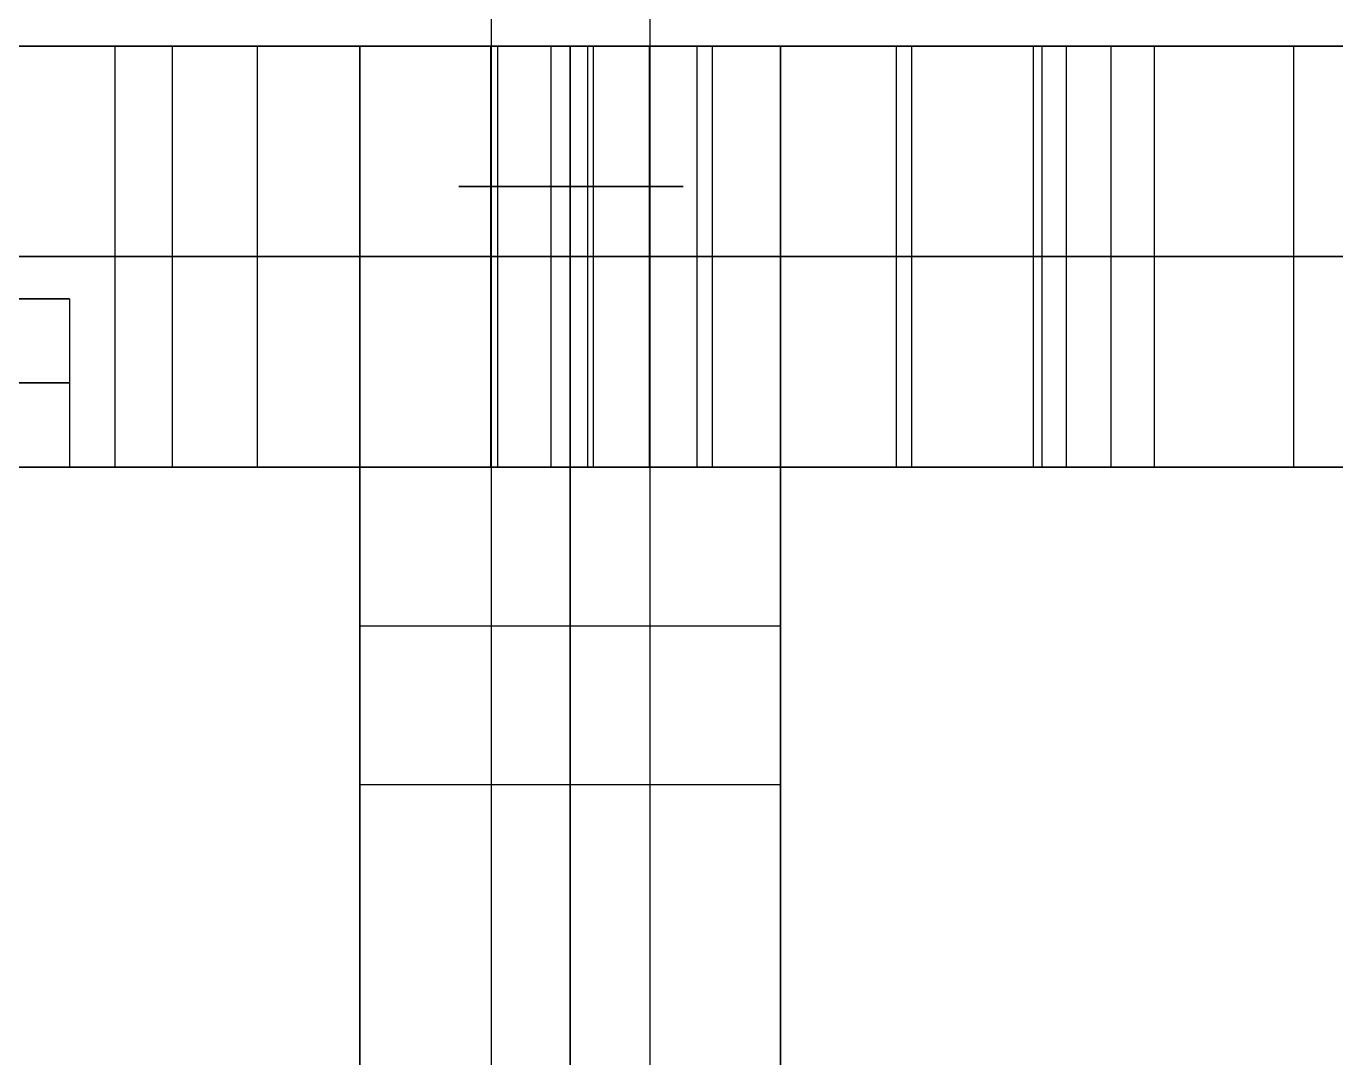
# Model space of a CAD drawing. Header units: millimetres. Extents: x 565 to 905, y -1671 to 168.
# Drawn here: x 624.78 to 671.46, y -84.08 to -47.32 of the extents above; entities that cross this region are included whole.
import ezdxf

# ---------------------------------------------------------------- set-up
doc = ezdxf.new("R2010")
doc.units = ezdxf.units.MM
doc.header["$MEASUREMENT"] = 0
doc.layers.add('V3', color=7, linetype='Continuous', true_color=0x000000)
doc.layers.add('V3 - steel', color=7, linetype='Continuous', true_color=0x191919)

msp = doc.modelspace()

# ---------------------------------------------------------------- linework, layer by layer
at = {"layer": 'V3'}
for p, q in [((609.786, -48.028, 222.659), (626.025, -48.028, 222.659)), ((651.667, -48.028, 74.085), (636.667, -48.028, 74.085)), ((644.167, -48.028, 89.085), (644.167, -48.028, 59.085)), ((661.037, -48.028, 222.659), (731.756, -48.028, 222.659)), ((620.321, -57.028, 175.841), (626.321, -57.028, 175.841)), ((609.786, -63.028, 222.659), (626.025, -63.028, 222.659)), ((661.037, -63.028, 222.659), (724.252, -63.028, 222.659))]:
    msp.add_line(p, q, dxfattribs=at)
for points, weights in [([(582, -48.028, 225), (582, -48.028, 324.977), (673.562, -48.028, 365.123)], [1, 0.837124392241, 1]), ([(655.799, -48.028, 203.018), (663.047, -48.028, 206.02), (661.857, -48.028, 213.774)], [1.00000003763, 0.786795822074, 1.00000003763]), ([(661.857, -48.028, 236.226), (663.047, -48.028, 243.98), (655.799, -48.028, 246.982)], [1.00000004315, 0.786796008068, 1.00000004315]), ([(661.857, -48.028, 213.774), (660.133, -48.028, 225), (661.857, -48.028, 236.226)], [1.00000003763, 0.988425600655, 1.00000004315]), ([(663.453, -48.028, 265.46), (670.7, -48.028, 262.458), (675.342, -48.028, 268.782)], [1.00000013843, 0.786796083036, 1.00000013843]), ([(675.342, -48.028, 181.218), (670.7, -48.028, 187.542), (663.453, -48.028, 184.54)], [0.999999994481, 0.786795788127, 0.999999994481]), ([(582, -55.528, 225), (582, -55.528, 324.977), (673.562, -55.528, 365.123)], [1, 0.837124392241, 1]), ([(655.799, -55.528, 203.018), (663.047, -55.528, 206.02), (661.857, -55.528, 213.774)], [1.00000003763, 0.786795822074, 1.00000003763]), ([(661.857, -55.528, 236.226), (663.047, -55.528, 243.98), (655.799, -55.528, 246.982)], [1.00000004315, 0.786796008068, 1.00000004315]), ([(661.857, -55.528, 213.774), (660.133, -55.528, 225), (661.857, -55.528, 236.226)], [1.00000003763, 0.988425600655, 1.00000004315]), ([(663.453, -55.528, 265.46), (670.7, -55.528, 262.458), (675.342, -55.528, 268.782)], [1.00000013843, 0.786796083036, 1.00000013843]), ([(675.342, -55.528, 181.218), (670.7, -55.528, 187.542), (663.453, -55.528, 184.54)], [0.999999994481, 0.786795788127, 0.999999994481]), ([(582, -63.028, 225), (582, -63.028, 324.977), (673.562, -63.028, 365.123)], [1, 0.837124392241, 1]), ([(655.799, -63.028, 203.018), (663.047, -63.028, 206.02), (661.857, -63.028, 213.774)], [1.00000003763, 0.786795822074, 1.00000003763]), ([(661.857, -63.028, 236.226), (663.047, -63.028, 243.98), (655.799, -63.028, 246.982)], [1.00000004315, 0.786796008068, 1.00000004315]), ([(661.857, -63.028, 213.774), (660.133, -63.028, 225), (661.857, -63.028, 236.226)], [1.00000003763, 0.988425600655, 1.00000004315]), ([(663.453, -63.028, 265.46), (670.7, -63.028, 262.458), (675.342, -63.028, 268.782)], [1.00000013843, 0.786796083036, 1.00000013843]), ([(675.342, -63.028, 181.218), (670.7, -63.028, 187.542), (663.453, -63.028, 184.54)], [0.999999994481, 0.786795788127, 0.999999994481])]:
    msp.add_rational_spline(points, weights, degree=2, dxfattribs=at)
for points in [[(602, -48.028), (735, -48.028), (868, -48.028)], [(602, -48.028, 15), (735, -48.028, 15), (868, -48.028, 15)], [(602, -48.028, 7.5), (735, -48.028, 7.5), (868, -48.028, 7.5)], [(602, -48.028, 15), (735, -48.028, 15), (868, -48.028, 15)], [(602, -48.028, 30), (735, -48.028, 30), (868, -48.028, 30)], [(602, -48.028, 22.5), (735, -48.028, 22.5), (868, -48.028, 22.5)], [(645, -48.028, -15), (630, -48.028, -15), (615, -48.028, -15)], [(645, -48.028, -15), (630, -48.028, -15), (615, -48.028, -15)], [(615, -48.028), (630, -48.028), (645, -48.028)], [(627.947, -63.028, 245.508), (627.947, -55.528, 245.508), (627.947, -48.028, 245.508)], [(627.947, -63.028, 204.492), (627.947, -55.528, 204.492), (627.947, -48.028, 204.492)], [(630, -63.028, -15), (630, -55.528, -15), (630, -48.028, -15)], [(633.023, -63.028, 252.429), (633.023, -55.528, 252.429), (633.023, -48.028, 252.429)], [(633.023, -63.028, 197.571), (633.023, -55.528, 197.571), (633.023, -48.028, 197.571)], [(636.667, -63.028, 89.085), (636.667, -55.528, 89.085), (636.667, -48.028, 89.085)], [(651.667, -48.028, 89.085), (644.167, -48.028, 89.085), (636.667, -48.028, 89.085)], [(636.667, -63.028, 59.085), (636.667, -55.528, 59.085), (636.667, -48.028, 59.085)], [(636.667, -48.028, 89.085), (636.667, -48.028, 74.085), (636.667, -48.028, 59.085)], [(636.667, -48.028, 59.085), (644.167, -48.028, 59.085), (651.667, -48.028, 59.085)], [(636.667, -63.028, 74.085), (636.667, -55.528, 74.085), (636.667, -48.028, 74.085)], [(651.667, -48.028, 59.085), (644.167, -48.028, 59.085), (636.667, -48.028, 59.085)], [(636.667, -48.028, 59.085), (636.667, -55.528, 59.085), (636.667, -63.028, 59.085)], [(636.667, -48.028, 59.085), (636.667, -48.028, 74.085), (636.667, -48.028, 89.085)], [(636.667, -48.028, 89.085), (636.667, -55.528, 89.085), (636.667, -63.028, 89.085)], [(636.667, -48.028, 89.085), (644.167, -48.028, 89.085), (651.667, -48.028, 89.085)], [(641.338, -63.028, 318.662), (641.338, -55.528, 318.662), (641.338, -48.028, 318.662)], [(641.338, -63.028, 313.005), (641.338, -55.528, 313.005), (641.338, -48.028, 313.005)], [(641.338, -63.028, 136.995), (641.338, -55.528, 136.995), (641.338, -48.028, 136.995)], [(641.338, -63.028, 131.338), (641.338, -55.528, 131.338), (641.338, -48.028, 131.338)], [(641.595, -63.028, 252.866), (641.595, -55.528, 252.866), (641.595, -48.028, 252.866)], [(655.799, -48.028, 246.982), (648.697, -48.028, 249.924), (641.595, -48.028, 252.866)], [(641.595, -63.028, 197.134), (641.595, -55.528, 197.134), (641.595, -48.028, 197.134)], [(641.595, -48.028, 197.134), (648.697, -48.028, 200.076), (655.799, -48.028, 203.018)], [(643.496, -63.028, 277.713), (643.496, -55.528, 277.713), (643.496, -48.028, 277.713)], [(643.496, -63.028, 172.287), (643.496, -55.528, 172.287), (643.496, -48.028, 172.287)], [(644.167, -63.028, 89.085), (644.167, -55.528, 89.085), (644.167, -48.028, 89.085)], [(644.167, -63.028, 59.085), (644.167, -55.528, 59.085), (644.167, -48.028, 59.085)], [(644.167, -48.028, 59.085), (644.167, -55.528, 59.085), (644.167, -63.028, 59.085)], [(644.167, -48.028, 89.085), (644.167, -55.528, 89.085), (644.167, -63.028, 89.085)], [(644.8, -63.028, 286.196), (644.8, -55.528, 286.196), (644.8, -48.028, 286.196)], [(644.8, -63.028, 163.804), (644.8, -55.528, 163.804), (644.8, -48.028, 163.804)], [(645, -63.028), (645, -55.528), (645, -48.028)], [(685, -48.028), (665, -48.028), (645, -48.028)], [(645, -63.028, -15), (645, -55.528, -15), (645, -48.028, -15)], [(645, -48.028), (645, -48.028, -7.5), (645, -48.028, -15)], [(645, -63.028, -7.5), (645, -55.528, -7.5), (645, -48.028, -7.5)], [(645, -48.028, -15), (645, -48.028, -7.5), (645, -48.028)], [(645, -63.028, -15), (645, -55.528, -15), (645, -48.028, -15)], [(645, -63.028), (645, -55.528), (645, -48.028)], [(645, -63.028, -7.5), (645, -55.528, -7.5), (645, -48.028, -7.5)], [(646.995, -63.028, 313.005), (646.995, -55.528, 313.005), (646.995, -48.028, 313.005)], [(646.995, -63.028, 136.995), (646.995, -55.528, 136.995), (646.995, -48.028, 136.995)], [(646.995, -63.028, 318.662), (646.995, -55.528, 318.662), (646.995, -48.028, 318.662)], [(646.995, -63.028, 131.338), (646.995, -55.528, 131.338), (646.995, -48.028, 131.338)], [(648.697, -63.028, 249.924), (648.697, -55.528, 249.924), (648.697, -48.028, 249.924)], [(648.697, -63.028, 200.076), (648.697, -55.528, 200.076), (648.697, -48.028, 200.076)], [(649.249, -63.028, 271.343), (649.249, -55.528, 271.343), (649.249, -48.028, 271.343)], [(649.249, -48.028, 271.343), (656.351, -48.028, 268.402), (663.453, -48.028, 265.46)], [(649.249, -63.028, 178.657), (649.249, -55.528, 178.657), (649.249, -48.028, 178.657)], [(663.453, -48.028, 184.54), (656.351, -48.028, 181.598), (649.249, -48.028, 178.657)], [(651.667, -63.028, 89.085), (651.667, -55.528, 89.085), (651.667, -48.028, 89.085)], [(651.667, -48.028, 59.085), (651.667, -48.028, 74.085), (651.667, -48.028, 89.085)], [(651.667, -63.028, 59.085), (651.667, -55.528, 59.085), (651.667, -48.028, 59.085)], [(651.667, -63.028, 74.085), (651.667, -55.528, 74.085), (651.667, -48.028, 74.085)], [(651.667, -48.028, 59.085), (651.667, -55.528, 59.085), (651.667, -63.028, 59.085)], [(651.667, -48.028, 89.085), (651.667, -55.528, 89.085), (651.667, -63.028, 89.085)], [(651.667, -48.028, 89.085), (651.667, -48.028, 74.085), (651.667, -48.028, 59.085)], [(655.799, -63.028, 246.982), (655.799, -55.528, 246.982), (655.799, -48.028, 246.982)], [(655.799, -63.028, 203.018), (655.799, -55.528, 203.018), (655.799, -48.028, 203.018)], [(656.351, -63.028, 268.402), (656.351, -55.528, 268.402), (656.351, -48.028, 268.402)], [(656.351, -63.028, 181.598), (656.351, -55.528, 181.598), (656.351, -48.028, 181.598)], [(660.686, -63.028, 207.35), (660.686, -55.528, 207.35), (660.686, -48.028, 207.35)], [(660.686, -63.028, 242.65), (660.686, -55.528, 242.65), (660.686, -48.028, 242.65)], [(661, -63.028, 225), (661, -55.528, 225), (661, -48.028, 225)], [(661.857, -63.028, 213.774), (661.857, -55.528, 213.774), (661.857, -48.028, 213.774)], [(661.857, -63.028, 236.226), (661.857, -55.528, 236.226), (661.857, -48.028, 236.226)], [(663.453, -63.028, 265.46), (663.453, -55.528, 265.46), (663.453, -48.028, 265.46)], [(663.453, -63.028, 184.54), (663.453, -55.528, 184.54), (663.453, -48.028, 184.54)], [(665, -63.028), (665, -55.528), (665, -48.028)], [(669.971, -63.028, 265.068), (669.971, -55.528, 265.068), (669.971, -48.028, 265.068)], [(669.971, -63.028, 184.932), (669.971, -55.528, 184.932), (669.971, -48.028, 184.932)], [(645, -55.528, -15), (630, -55.528, -15), (615, -55.528, -15)], [(651.667, -55.528, 89.085), (644.167, -55.528, 89.085), (636.667, -55.528, 89.085)], [(636.667, -55.528, 89.085), (636.667, -55.528, 74.085), (636.667, -55.528, 59.085)], [(636.667, -55.528, 59.085), (644.167, -55.528, 59.085), (651.667, -55.528, 59.085)], [(651.667, -55.528, 59.085), (644.167, -55.528, 59.085), (636.667, -55.528, 59.085)], [(636.667, -55.528, 89.085), (644.167, -55.528, 89.085), (651.667, -55.528, 89.085)], [(655.799, -55.528, 246.982), (648.697, -55.528, 249.924), (641.595, -55.528, 252.866)], [(641.595, -55.528, 197.134), (648.697, -55.528, 200.076), (655.799, -55.528, 203.018)], [(685, -55.528), (665, -55.528), (645, -55.528)], [(645, -55.528), (645, -55.528, -7.5), (645, -55.528, -15)], [(645, -55.528, -15), (645, -55.528, -7.5), (645, -55.528)], [(649.249, -55.528, 271.343), (656.351, -55.528, 268.402), (663.453, -55.528, 265.46)], [(663.453, -55.528, 184.54), (656.351, -55.528, 181.598), (649.249, -55.528, 178.657)], [(651.667, -55.528, 59.085), (651.667, -55.528, 74.085), (651.667, -55.528, 89.085)], [(626.321, -57.028, 175.841), (626.321, -60.028, 175.841), (626.321, -63.028, 175.841)], [(645, -63.028, -15), (630, -63.028, -15), (615, -63.028, -15)], [(615, -63.028, -15), (630, -63.028, -15), (645, -63.028, -15)], [(615, -63.028), (625.833, -63.028), (636.667, -63.028)], [(651.667, -63.028, 89.085), (644.167, -63.028, 89.085), (636.667, -63.028, 89.085)], [(636.667, -63.028, 89.085), (636.667, -63.028, 74.085), (636.667, -63.028, 59.085)], [(636.667, -63.028, 59.085), (644.167, -63.028, 59.085), (651.667, -63.028, 59.085)], [(636.667, -63.028), (640.833, -63.028), (645, -63.028)], [(636.667, -63.028, 59.085), (644.167, -63.028, 59.085), (651.667, -63.028, 59.085)], [(651.667, -63.028, 89.085), (644.167, -63.028, 89.085), (636.667, -63.028, 89.085)], [(636.667, -74.342, 99.085), (636.667, -68.685, 99.085), (636.667, -63.028, 99.085)], [(636.667, -63.028, 99.085), (644.167, -63.028, 99.085), (651.667, -63.028, 99.085)], [(636.667, -63.028, 99.085), (636.667, -63.028, 94.085), (636.667, -63.028, 89.085)], [(636.667, -63.028), (644.167, -63.028), (651.667, -63.028)], [(636.667, -63.028), (636.667, -92.57), (636.667, -122.113)], [(636.667, -63.028, 59.085), (636.667, -63.028, 29.542), (636.667, -63.028)], [(636.667, -63.028, 49.542), (644.167, -63.028, 49.542), (651.667, -63.028, 49.542)], [(636.667, -63.028, 48.235), (636.667, -94.11, 48.235), (636.667, -125.191, 48.235)], [(655.799, -63.028, 246.982), (648.697, -63.028, 249.924), (641.595, -63.028, 252.866)], [(641.595, -63.028, 197.134), (648.697, -63.028, 200.076), (655.799, -63.028, 203.018)], [(644.167, -74.342, 99.085), (644.167, -68.685, 99.085), (644.167, -63.028, 99.085)], [(644.167, -63.028, 99.085), (644.167, -63.028, 94.085), (644.167, -63.028, 89.085)], [(644.167, -63.028, 59.085), (644.167, -63.028, 29.542), (644.167, -63.028)], [(644.167, -63.028), (644.167, -92.57), (644.167, -122.113)], [(685, -63.028), (665, -63.028), (645, -63.028)], [(645, -63.028), (645, -63.028, -7.5), (645, -63.028, -15)], [(645, -63.028, -15), (645, -63.028, -7.5), (645, -63.028)], [(649.249, -63.028, 271.343), (656.351, -63.028, 268.402), (663.453, -63.028, 265.46)], [(663.453, -63.028, 184.54), (656.351, -63.028, 181.598), (649.249, -63.028, 178.657)], [(651.667, -63.028, 59.085), (651.667, -63.028, 74.085), (651.667, -63.028, 89.085)], [(651.667, -74.342, 99.085), (651.667, -68.685, 99.085), (651.667, -63.028, 99.085)], [(651.667, -63.028, 99.085), (651.667, -63.028, 94.085), (651.667, -63.028, 89.085)], [(651.667, -63.028), (651.667, -92.57), (651.667, -122.113)], [(651.667, -63.028, 59.085), (651.667, -63.028, 29.542), (651.667, -63.028)], [(651.667, -63.028, 48.235), (651.667, -94.11, 48.235), (651.667, -125.191, 48.235)], [(636.667, -68.685, 99.085), (644.167, -68.685, 99.085), (651.667, -68.685, 99.085)], [(636.667, -74.342, 99.085), (644.167, -74.342, 99.085), (651.667, -74.342, 99.085)], [(636.667, -162.113, 11.314), (636.667, -118.227, 55.199), (636.667, -74.342, 99.085)], [(644.167, -162.113, 11.314), (644.167, -118.227, 55.199), (644.167, -74.342, 99.085)], [(651.667, -162.113, 11.314), (651.667, -118.227, 55.199), (651.667, -74.342, 99.085)]]:
    msp.add_open_spline(points, degree=2, dxfattribs=at)
for points, weights, knots in [([(641.595, -48.028, 252.866), (637.205, -48.028, 254.684), (633.023, -48.028, 252.429), (628.841, -48.028, 250.175), (627.947, -48.028, 245.508), (624.018, -48.028, 225), (627.947, -48.028, 204.492), (628.841, -48.028, 199.825), (633.023, -48.028, 197.571), (637.205, -48.028, 195.316), (641.595, -48.028, 197.134)], [1, 0.903232170105, 1.00000004614, 0.903232147034, 1.00000004614, 0.982140264937, 1.00000003763, 0.903232139342, 1.00000003763, 0.903232139342, 1.00000003763], [1756.321298, 1756.321298, 1756.321298, 1765.192379, 1765.192379, 1774.063463, 1774.063463, 1815.326225, 1815.326225, 1824.197308, 1824.197308, 1833.068391, 1833.068391, 1833.068391]), ([(646.995, -48.028, 313.005), (649.824, -48.028, 315.833), (646.995, -48.028, 318.662), (644.167, -48.028, 321.49), (641.338, -48.028, 318.662), (638.51, -48.028, 315.833), (641.338, -48.028, 313.005), (644.167, -48.028, 310.176), (646.995, -48.028, 313.005)], [1, 0.707106781187, 1, 0.707106781187, 1, 0.707106781187, 1, 0.707106781187, 1], [1590.150408, 1590.150408, 1590.150408, 1596.433594, 1596.433594, 1602.716779, 1602.716779, 1608.999964, 1608.999964, 1615.283149, 1615.283149, 1615.283149]), ([(646.995, -48.028, 136.995), (644.167, -48.028, 139.824), (641.338, -48.028, 136.995), (638.51, -48.028, 134.167), (641.338, -48.028, 131.338), (644.167, -48.028, 128.51), (646.995, -48.028, 131.338), (649.824, -48.028, 134.167), (646.995, -48.028, 136.995)], [1, 0.707106781187, 1, 0.707106781187, 1, 0.707106781187, 1, 0.707106781187, 1], [1640.415891, 1640.415891, 1640.415891, 1646.699076, 1646.699076, 1652.982261, 1652.982261, 1659.265447, 1659.265447, 1665.548632, 1665.548632, 1665.548632]), ([(688.657, -48.028, 310.751), (686.838, -48.028, 315.141), (682.287, -48.028, 316.504), (677.735, -48.028, 317.867), (673.804, -48.028, 315.2), (656.524, -48.028, 303.476), (644.8, -48.028, 286.196), (642.133, -48.028, 282.265), (643.496, -48.028, 277.713), (644.859, -48.028, 273.162), (649.249, -48.028, 271.343)], [1, 0.903232170105, 1.00000004614, 0.903232147034, 1.00000004614, 0.982140243799, 1.00000004614, 0.903232276531, 1.00000013843, 0.903232230389, 1.00000013843], [2592.841646, 2592.841646, 2592.841646, 2601.712728, 2601.712728, 2610.583812, 2610.583812, 2651.846574, 2651.846574, 2660.717655, 2660.717655, 2669.58874, 2669.58874, 2669.58874]), ([(649.249, -48.028, 178.657), (644.859, -48.028, 176.838), (643.496, -48.028, 172.287), (642.133, -48.028, 167.735), (644.8, -48.028, 163.804), (656.524, -48.028, 146.524), (673.804, -48.028, 134.8), (677.735, -48.028, 132.133), (682.287, -48.028, 133.496), (686.838, -48.028, 134.859), (688.657, -48.028, 139.249)], [1, 0.903232105356, 1, 0.903232151499, 0.999999907715, 0.982140107843, 0.999999907715, 0.903232151499, 1, 0.903232105356, 1], [2927.449786, 2927.449786, 2927.449786, 2936.320871, 2936.320871, 2945.191951, 2945.191951, 2986.454714, 2986.454714, 2995.325794, 2995.325794, 3004.196879, 3004.196879, 3004.196879]), ([(641.595, -55.528, 252.866), (637.205, -55.528, 254.684), (633.023, -55.528, 252.429), (628.841, -55.528, 250.175), (627.947, -55.528, 245.508), (624.018, -55.528, 225), (627.947, -55.528, 204.492), (628.841, -55.528, 199.825), (633.023, -55.528, 197.571), (637.205, -55.528, 195.316), (641.595, -55.528, 197.134)], [1, 0.903232170105, 1.00000004614, 0.903232147034, 1.00000004614, 0.982140264937, 1.00000003763, 0.903232139342, 1.00000003763, 0.903232139342, 1.00000003763], [1756.321298, 1756.321298, 1756.321298, 1765.192379, 1765.192379, 1774.063463, 1774.063463, 1815.326225, 1815.326225, 1824.197308, 1824.197308, 1833.068391, 1833.068391, 1833.068391]), ([(646.995, -55.528, 313.005), (649.824, -55.528, 315.833), (646.995, -55.528, 318.662), (644.167, -55.528, 321.49), (641.338, -55.528, 318.662), (638.51, -55.528, 315.833), (641.338, -55.528, 313.005), (644.167, -55.528, 310.176), (646.995, -55.528, 313.005)], [1, 0.707106781187, 1, 0.707106781187, 1, 0.707106781187, 1, 0.707106781187, 1], [1590.150408, 1590.150408, 1590.150408, 1596.433594, 1596.433594, 1602.716779, 1602.716779, 1608.999964, 1608.999964, 1615.283149, 1615.283149, 1615.283149]), ([(646.995, -55.528, 136.995), (644.167, -55.528, 139.824), (641.338, -55.528, 136.995), (638.51, -55.528, 134.167), (641.338, -55.528, 131.338), (644.167, -55.528, 128.51), (646.995, -55.528, 131.338), (649.824, -55.528, 134.167), (646.995, -55.528, 136.995)], [1, 0.707106781187, 1, 0.707106781187, 1, 0.707106781187, 1, 0.707106781187, 1], [1640.415891, 1640.415891, 1640.415891, 1646.699076, 1646.699076, 1652.982261, 1652.982261, 1659.265447, 1659.265447, 1665.548632, 1665.548632, 1665.548632]), ([(688.657, -55.528, 310.751), (686.838, -55.528, 315.141), (682.287, -55.528, 316.504), (677.735, -55.528, 317.867), (673.804, -55.528, 315.2), (656.524, -55.528, 303.476), (644.8, -55.528, 286.196), (642.133, -55.528, 282.265), (643.496, -55.528, 277.713), (644.859, -55.528, 273.162), (649.249, -55.528, 271.343)], [1, 0.903232170105, 1.00000004614, 0.903232147034, 1.00000004614, 0.982140243799, 1.00000004614, 0.903232276531, 1.00000013843, 0.903232230389, 1.00000013843], [2592.841646, 2592.841646, 2592.841646, 2601.712728, 2601.712728, 2610.583812, 2610.583812, 2651.846574, 2651.846574, 2660.717655, 2660.717655, 2669.58874, 2669.58874, 2669.58874]), ([(649.249, -55.528, 178.657), (644.859, -55.528, 176.838), (643.496, -55.528, 172.287), (642.133, -55.528, 167.735), (644.8, -55.528, 163.804), (656.524, -55.528, 146.524), (673.804, -55.528, 134.8), (677.735, -55.528, 132.133), (682.287, -55.528, 133.496), (686.838, -55.528, 134.859), (688.657, -55.528, 139.249)], [1, 0.903232105356, 1, 0.903232151499, 0.999999907715, 0.982140107843, 0.999999907715, 0.903232151499, 1, 0.903232105356, 1], [2927.449786, 2927.449786, 2927.449786, 2936.320871, 2936.320871, 2945.191951, 2945.191951, 2986.454714, 2986.454714, 2995.325794, 2995.325794, 3004.196879, 3004.196879, 3004.196879]), ([(609.25, -57.028, 267.087), (616.321, -57.028, 260.016), (623.392, -57.028, 267.087), (630.463, -57.028, 274.159), (623.392, -57.028, 281.23), (616.321, -57.028, 288.301), (609.25, -57.028, 281.23), (602.179, -57.028, 274.159), (609.25, -57.028, 267.087)], [1, 0.707106781187, 1, 0.707106781187, 1, 0.707106781187, 1, 0.707106781187, 1], [-62.831853, -62.831853, -62.831853, -47.12389, -47.12389, -31.415927, -31.415927, -15.707963, -15.707963, 0, 0, 0]), ([(616.321, -57.028, 165.841), (626.321, -57.028, 165.841), (626.321, -57.028, 175.841), (626.321, -57.028, 185.841), (616.321, -57.028, 185.841), (606.321, -57.028, 185.841), (606.321, -57.028, 175.841), (606.321, -57.028, 165.841), (616.321, -57.028, 165.841)], [1, 0.707106781187, 1, 0.707106781187, 1, 0.707106781187, 1, 0.707106781187, 1], [-62.831853, -62.831853, -62.831853, -47.12389, -47.12389, -31.415927, -31.415927, -15.707963, -15.707963, 0, 0, 0]), ([(609.25, -60.028, 267.087), (616.321, -60.028, 260.016), (623.392, -60.028, 267.087), (630.463, -60.028, 274.159), (623.392, -60.028, 281.23), (616.321, -60.028, 288.301), (609.25, -60.028, 281.23), (602.179, -60.028, 274.159), (609.25, -60.028, 267.087)], [1, 0.707106781187, 1, 0.707106781187, 1, 0.707106781187, 1, 0.707106781187, 1], [-62.831853, -62.831853, -62.831853, -47.12389, -47.12389, -31.415927, -31.415927, -15.707963, -15.707963, 0, 0, 0]), ([(616.321, -60.028, 165.841), (626.321, -60.028, 165.841), (626.321, -60.028, 175.841), (626.321, -60.028, 185.841), (616.321, -60.028, 185.841), (606.321, -60.028, 185.841), (606.321, -60.028, 175.841), (606.321, -60.028, 165.841), (616.321, -60.028, 165.841)], [1, 0.707106781187, 1, 0.707106781187, 1, 0.707106781187, 1, 0.707106781187, 1], [-62.831853, -62.831853, -62.831853, -47.12389, -47.12389, -31.415927, -31.415927, -15.707963, -15.707963, 0, 0, 0]), ([(609.25, -63.028, 267.087), (616.321, -63.028, 260.016), (623.392, -63.028, 267.087), (630.463, -63.028, 274.159), (623.392, -63.028, 281.23), (616.321, -63.028, 288.301), (609.25, -63.028, 281.23), (602.179, -63.028, 274.159), (609.25, -63.028, 267.087)], [1, 0.707106781187, 1, 0.707106781187, 1, 0.707106781187, 1, 0.707106781187, 1], [-62.831853, -62.831853, -62.831853, -47.12389, -47.12389, -31.415927, -31.415927, -15.707963, -15.707963, 0, 0, 0]), ([(616.321, -63.028, 165.841), (626.321, -63.028, 165.841), (626.321, -63.028, 175.841), (626.321, -63.028, 185.841), (616.321, -63.028, 185.841), (606.321, -63.028, 185.841), (606.321, -63.028, 175.841), (606.321, -63.028, 165.841), (616.321, -63.028, 165.841)], [1, 0.707106781187, 1, 0.707106781187, 1, 0.707106781187, 1, 0.707106781187, 1], [-62.831853, -62.831853, -62.831853, -47.12389, -47.12389, -31.415927, -31.415927, -15.707963, -15.707963, 0, 0, 0]), ([(641.595, -63.028, 252.866), (637.205, -63.028, 254.684), (633.023, -63.028, 252.429), (628.841, -63.028, 250.175), (627.947, -63.028, 245.508), (624.018, -63.028, 225), (627.947, -63.028, 204.492), (628.841, -63.028, 199.825), (633.023, -63.028, 197.571), (637.205, -63.028, 195.316), (641.595, -63.028, 197.134)], [1, 0.903232170105, 1.00000004614, 0.903232147034, 1.00000004614, 0.982140264937, 1.00000003763, 0.903232139342, 1.00000003763, 0.903232139342, 1.00000003763], [1756.321298, 1756.321298, 1756.321298, 1765.192379, 1765.192379, 1774.063463, 1774.063463, 1815.326225, 1815.326225, 1824.197308, 1824.197308, 1833.068391, 1833.068391, 1833.068391]), ([(646.995, -63.028, 313.005), (649.824, -63.028, 315.833), (646.995, -63.028, 318.662), (644.167, -63.028, 321.49), (641.338, -63.028, 318.662), (638.51, -63.028, 315.833), (641.338, -63.028, 313.005), (644.167, -63.028, 310.176), (646.995, -63.028, 313.005)], [1, 0.707106781187, 1, 0.707106781187, 1, 0.707106781187, 1, 0.707106781187, 1], [1590.150408, 1590.150408, 1590.150408, 1596.433594, 1596.433594, 1602.716779, 1602.716779, 1608.999964, 1608.999964, 1615.283149, 1615.283149, 1615.283149]), ([(646.995, -63.028, 136.995), (644.167, -63.028, 139.824), (641.338, -63.028, 136.995), (638.51, -63.028, 134.167), (641.338, -63.028, 131.338), (644.167, -63.028, 128.51), (646.995, -63.028, 131.338), (649.824, -63.028, 134.167), (646.995, -63.028, 136.995)], [1, 0.707106781187, 1, 0.707106781187, 1, 0.707106781187, 1, 0.707106781187, 1], [1640.415891, 1640.415891, 1640.415891, 1646.699076, 1646.699076, 1652.982261, 1652.982261, 1659.265447, 1659.265447, 1665.548632, 1665.548632, 1665.548632]), ([(688.657, -63.028, 310.751), (686.838, -63.028, 315.141), (682.287, -63.028, 316.504), (677.735, -63.028, 317.867), (673.804, -63.028, 315.2), (656.524, -63.028, 303.476), (644.8, -63.028, 286.196), (642.133, -63.028, 282.265), (643.496, -63.028, 277.713), (644.859, -63.028, 273.162), (649.249, -63.028, 271.343)], [1, 0.903232170105, 1.00000004614, 0.903232147034, 1.00000004614, 0.982140243799, 1.00000004614, 0.903232276531, 1.00000013843, 0.903232230389, 1.00000013843], [2592.841646, 2592.841646, 2592.841646, 2601.712728, 2601.712728, 2610.583812, 2610.583812, 2651.846574, 2651.846574, 2660.717655, 2660.717655, 2669.58874, 2669.58874, 2669.58874]), ([(649.249, -63.028, 178.657), (644.859, -63.028, 176.838), (643.496, -63.028, 172.287), (642.133, -63.028, 167.735), (644.8, -63.028, 163.804), (656.524, -63.028, 146.524), (673.804, -63.028, 134.8), (677.735, -63.028, 132.133), (682.287, -63.028, 133.496), (686.838, -63.028, 134.859), (688.657, -63.028, 139.249)], [1, 0.903232105356, 1, 0.903232151499, 0.999999907715, 0.982140107843, 0.999999907715, 0.903232151499, 1, 0.903232105356, 1], [2927.449786, 2927.449786, 2927.449786, 2936.320871, 2936.320871, 2945.191951, 2945.191951, 2986.454714, 2986.454714, 2995.325794, 2995.325794, 3004.196879, 3004.196879, 3004.196879])]:
    msp.add_rational_spline(points, weights, degree=2, knots=knots, dxfattribs=at)
at = {"layer": 'V3 - steel'}
for points in [[(641.368, -93.028, 312.932), (641.368, -53.028, 312.932), (641.368, -13.028, 312.932)], [(641.368, -93.028, 318.589), (641.368, -53.028, 318.589), (641.368, -13.028, 318.589)], [(641.368, -93.028, 131.326), (641.368, -53.028, 131.326), (641.368, -13.028, 131.326)], [(641.368, -93.028, 136.983), (641.368, -53.028, 136.983), (641.368, -13.028, 136.983)], [(647.025, -93.028, 318.589), (647.025, -53.028, 318.589), (647.025, -13.028, 318.589)], [(647.025, -93.028, 312.932), (647.025, -53.028, 312.932), (647.025, -13.028, 312.932)], [(647.025, -93.028, 136.983), (647.025, -53.028, 136.983), (647.025, -13.028, 136.983)], [(647.025, -93.028, 131.326), (647.025, -53.028, 131.326), (647.025, -13.028, 131.326)]]:
    msp.add_open_spline(points, degree=2, dxfattribs=at)
for points in [[(647.025, -53.028, 318.589), (649.854, -53.028, 315.76), (647.025, -53.028, 312.932), (644.197, -53.028, 310.104), (641.368, -53.028, 312.932), (638.54, -53.028, 315.76), (641.368, -53.028, 318.589), (644.197, -53.028, 321.417), (647.025, -53.028, 318.589)], [(647.025, -53.028, 136.983), (649.854, -53.028, 134.154), (647.025, -53.028, 131.326), (644.197, -53.028, 128.497), (641.368, -53.028, 131.326), (638.54, -53.028, 134.154), (641.368, -53.028, 136.983), (644.197, -53.028, 139.811), (647.025, -53.028, 136.983)]]:
    msp.add_rational_spline(points, [1, 0.707106781187, 1, 0.707106781187, 1, 0.707106781187, 1, 0.707106781187, 1], degree=2, knots=[0, 0, 0, 6.283185, 6.283185, 12.566371, 12.566371, 18.849556, 18.849556, 25.132741, 25.132741, 25.132741], dxfattribs=at)

doc.saveas('drawing.dxf')
